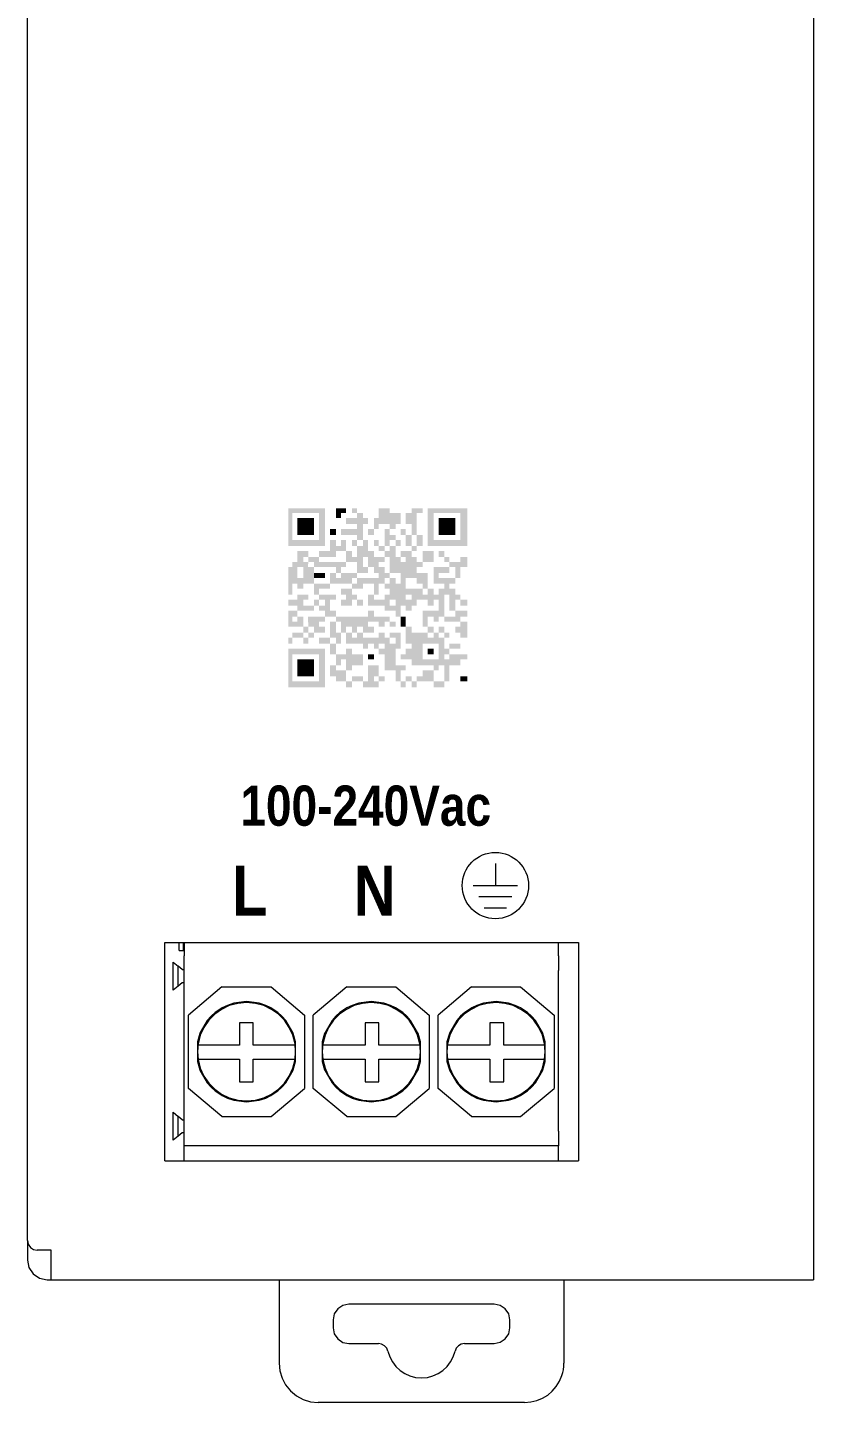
# Model space of a CAD drawing. Header units: millimetres. Extents: x 18 to 1154, y 34 to 229.
# Drawn here: x 1046.1 to 1086.1, y 34.1 to 104 of the extents above; entities that cross this region are included whole.
import ezdxf

# ---------------------------------------------------------------- set-up
doc = ezdxf.new("R2010")
doc.units = ezdxf.units.MM

msp = doc.modelspace()

# ---------------------------------------------------------------- hatches: boundary and pattern name
h = msp.add_hatch(color=256)
h.paths.add_polyline_path([(1062.912, 79.343), (1062.659, 79.343), (1062.659, 79.596), (1062.912, 79.596), (1062.912, 79.343), (1063.216, 79.343), (1063.216, 79.089), (1063.469, 79.089), (1063.469, 78.786), (1063.216, 78.786), (1063.216, 77.975), (1063.469, 77.975), (1063.469, 77.418), (1063.773, 77.418), (1063.773, 77.114), (1064.33, 77.114), (1064.33, 77.418), (1064.583, 77.418), (1064.583, 77.671), (1064.887, 77.671), (1064.887, 77.975), (1064.583, 77.976), (1064.583, 77.671), (1064.33, 77.671), (1064.33, 77.418), (1064.026, 77.418), (1064.026, 77.671), (1063.773, 77.671), (1063.773, 77.975), (1064.026, 77.975), (1064.026, 77.671), (1064.33, 77.671), (1064.329, 78.533), (1064.583, 78.532), (1064.583, 78.786), (1064.026, 78.786), (1064.026, 78.532), (1063.773, 78.532), (1063.773, 78.229), (1063.469, 78.229), (1063.469, 78.532), (1063.773, 78.532), (1063.773, 79.089), (1064.026, 79.089), (1064.026, 79.596), (1064.583, 79.596), (1064.583, 79.343), (1065.14, 79.343), (1065.14, 78.786), (1064.887, 78.786), (1064.887, 78.532), (1064.583, 78.532), (1064.583, 78.229), (1064.887, 78.229), (1064.887, 77.975), (1065.14, 77.975), (1065.14, 77.671), (1064.887, 77.671), (1064.886, 77.114), (1065.14, 77.114), (1065.14, 76.861), (1065.393, 76.861), (1065.393, 77.114), (1065.14, 77.114), (1065.14, 77.418), (1065.697, 77.418), (1065.697, 77.671), (1065.393, 77.671), (1065.393, 78.229), (1065.14, 78.229), (1065.14, 78.532), (1065.393, 78.532), (1065.393, 78.229), (1065.697, 78.229), (1065.697, 78.786), (1065.393, 78.786), (1065.393, 79.343), (1065.697, 79.343), (1065.697, 79.596), (1066.254, 79.596), (1066.254, 79.343), (1065.95, 79.343), (1065.95, 78.229), (1066.254, 78.229), (1066.254, 77.671), (1065.95, 77.671), (1065.95, 78.229), (1065.697, 78.229), (1065.697, 77.671), (1065.95, 77.671), (1065.95, 77.418), (1065.697, 77.418), (1065.697, 77.114), (1065.95, 77.114), (1065.95, 76.861), (1066.254, 76.861), (1066.254, 77.418), (1066.811, 77.418), (1066.811, 76.861), (1066.254, 76.861), (1066.254, 76.608), (1065.95, 76.608), (1065.95, 76.304), (1066.507, 76.304), (1066.507, 75.494), (1066.254, 75.494), (1066.254, 75.747), (1065.95, 75.747), (1065.95, 76.051), (1065.393, 76.051), (1065.393, 75.494), (1066.254, 75.494), (1066.254, 75.19), (1066.507, 75.19), (1066.507, 75.494), (1066.811, 75.494), (1066.811, 75.19), (1067.064, 75.19), (1067.064, 75.494), (1067.368, 75.494), (1067.368, 75.747), (1066.811, 75.747), (1066.811, 76.608), (1067.621, 76.608), (1067.621, 76.861), (1067.368, 76.861), (1067.368, 77.114), (1067.064, 77.114), (1067.064, 77.418), (1067.368, 77.418), (1067.368, 77.114), (1067.621, 77.115), (1067.621, 76.861), (1068.178, 76.861), (1068.178, 77.114), (1068.532, 77.114), (1068.532, 76.608), (1068.178, 76.608), (1068.178, 76.051), (1067.925, 76.051), (1067.925, 76.608), (1067.621, 76.608), (1067.621, 76.304), (1067.064, 76.304), (1067.064, 76.051), (1067.925, 76.051), (1067.925, 75.747), (1067.621, 75.747), (1067.621, 75.494), (1067.925, 75.494), (1067.925, 75.19), (1068.178, 75.19), (1068.178, 74.937), (1068.532, 74.937), (1068.532, 74.633), (1068.178, 74.633), (1068.178, 74.937), (1067.925, 74.937), (1067.925, 74.38), (1068.532, 74.38), (1068.532, 74.076), (1068.178, 74.076), (1068.178, 73.823), (1068.532, 73.823), (1068.532, 73.013), (1068.178, 73.013), (1068.178, 73.266), (1067.925, 73.266), (1067.925, 73.57), (1068.178, 73.57), (1068.178, 73.823), (1067.368, 73.823), (1067.368, 74.076), (1067.925, 74.076), (1067.925, 74.38), (1067.621, 74.38), (1067.621, 75.19), (1067.368, 75.19), (1067.368, 74.076), (1067.064, 74.076), (1067.064, 73.823), (1066.811, 73.823), (1066.811, 74.076), (1066.507, 74.076), (1066.507, 73.57), (1066.811, 73.57), (1066.811, 73.266), (1067.064, 73.266), (1067.064, 73.57), (1067.368, 73.57), (1067.368, 73.266), (1067.621, 73.266), (1067.621, 73.013), (1067.368, 73.013), (1067.368, 73.266), (1067.064, 73.266), (1067.064, 73.013), (1067.368, 73.013), (1067.368, 72.456), (1067.621, 72.456), (1067.621, 72.709), (1068.178, 72.709), (1068.178, 72.456), (1067.621, 72.456), (1067.621, 72.152), (1067.368, 72.152), (1067.368, 71.899), (1067.621, 71.899), (1067.621, 72.152), (1068.532, 72.152), (1068.532, 71.899), (1068.178, 71.899), (1068.178, 71.595), (1067.621, 71.595), (1067.621, 70.785), (1067.368, 70.785), (1067.368, 71.595), (1067.064, 71.595), (1067.064, 71.342), (1066.811, 71.342), (1066.811, 71.595), (1065.697, 71.595), (1065.697, 71.899), (1065.14, 71.899), (1065.14, 72.152), (1065.393, 72.152), (1065.393, 72.456), (1065.697, 72.456), (1065.697, 72.709), (1065.393, 72.709), (1065.393, 73.57), (1065.697, 73.57), (1065.697, 73.266), (1066.507, 73.266), (1066.507, 73.013), (1066.811, 73.013), (1066.811, 73.266), (1066.507, 73.266), (1066.507, 73.57), (1066.254, 73.57), (1066.254, 74.38), (1067.064, 74.38), (1067.064, 74.937), (1066.811, 74.937), (1066.811, 74.633), (1066.507, 74.633), (1066.507, 74.937), (1065.95, 74.937), (1065.95, 74.633), (1065.697, 74.633), (1065.697, 74.38), (1065.393, 74.38), (1065.393, 74.633), (1065.14, 74.633), (1065.14, 74.076), (1064.887, 74.076), (1064.887, 74.38), (1064.33, 74.38), (1064.33, 74.633), (1063.469, 74.633), (1063.469, 75.19), (1063.773, 75.19), (1063.773, 74.937), (1064.33, 74.937), (1064.33, 75.19), (1064.583, 75.19), (1064.583, 75.494), (1064.33, 75.494), (1064.33, 75.747), (1064.583, 75.747), (1064.583, 76.051), (1064.887, 76.051), (1064.887, 75.747), (1065.14, 75.747), (1065.14, 76.304), (1064.583, 76.304), (1064.583, 77.115), (1064.33, 77.114), (1064.33, 76.861), (1064.026, 76.861), (1064.026, 76.608), (1064.33, 76.608), (1064.33, 76.304), (1064.583, 76.304), (1064.583, 76.051), (1064.329, 76.051), (1064.33, 75.747), (1064.026, 75.747), (1064.026, 75.19), (1063.773, 75.19), (1063.773, 75.747), (1063.216, 75.747), (1063.216, 75.494), (1062.659, 75.494), (1062.659, 75.19), (1062.912, 75.19), (1062.912, 74.937), (1063.216, 74.937), (1063.216, 74.633), (1062.912, 74.633), (1062.912, 74.937), (1062.659, 74.937), (1062.659, 74.633), (1062.101, 74.633), (1062.101, 74.937), (1062.355, 74.937), (1062.355, 75.19), (1062.101, 75.19), (1062.101, 75.494), (1062.659, 75.494), (1062.659, 75.747), (1062.912, 75.747), (1062.912, 76.051), (1064.026, 76.051), (1064.026, 76.304), (1063.773, 76.304), (1063.773, 76.608), (1063.469, 76.608), (1063.469, 77.114), (1063.216, 77.114), (1063.216, 76.608), (1063.469, 76.608), (1063.469, 76.304), (1062.912, 76.304), (1062.912, 76.861), (1062.355, 76.861), (1062.355, 77.418), (1061.849, 77.418), (1061.849, 77.114), (1060.988, 77.114), (1060.987, 76.861), (1062.355, 76.861), (1062.355, 76.608), (1062.101, 76.608), (1062.101, 76.304), (1061.849, 76.304), (1061.849, 76.608), (1060.734, 76.608), (1060.734, 76.861), (1060.431, 76.861), (1060.431, 77.114), (1060.177, 77.114), (1060.177, 76.861), (1060.431, 76.861), (1060.43, 76.608), (1060.734, 76.608), (1060.734, 76.304), (1060.431, 76.304), (1060.431, 76.051), (1061.291, 76.051), (1061.291, 76.304), (1060.431, 76.304), (1060.431, 76.051), (1060.734, 76.051), (1060.734, 75.747), (1061.544, 75.747), (1061.544, 75.494), (1060.988, 75.494), (1060.988, 75.19), (1061.849, 75.19), (1061.849, 74.937), (1061.544, 74.937), (1061.544, 74.38), (1061.849, 74.38), (1061.849, 74.076), (1063.469, 74.076), (1063.469, 74.38), (1063.773, 74.38), (1063.773, 74.076), (1064.583, 74.076), (1064.583, 73.823), (1064.887, 73.823), (1064.887, 73.57), (1064.583, 73.57), (1064.583, 73.823), (1064.33, 73.823), (1064.33, 73.57), (1064.026, 73.57), (1064.026, 73.823), (1063.469, 73.823), (1063.469, 73.57), (1063.773, 73.57), (1063.773, 73.266), (1063.216, 73.266), (1063.216, 73.57), (1062.912, 73.57), (1062.912, 73.266), (1062.659, 73.266), (1062.659, 73.57), (1062.355, 73.57), (1062.355, 73.266), (1062.659, 73.266), (1062.659, 73.013), (1062.912, 73.013), (1062.912, 73.266), (1063.216, 73.266), (1063.216, 73.013), (1064.026, 73.013), (1064.026, 73.266), (1064.33, 73.266), (1064.33, 73.013), (1064.583, 73.013), (1064.583, 72.709), (1064.887, 72.709), (1064.887, 73.013), (1064.583, 73.013), (1064.583, 73.266), (1065.14, 73.266), (1065.14, 72.456), (1064.887, 72.456), (1064.887, 71.595), (1065.393, 71.595), (1065.393, 71.342), (1065.14, 71.342), (1065.14, 70.785), (1065.393, 70.785), (1065.393, 71.038), (1065.697, 71.038), (1065.697, 70.785), (1065.95, 70.785), (1065.95, 71.038), (1066.254, 71.038), (1066.254, 71.342), (1066.811, 71.342), (1066.811, 70.785), (1067.368, 70.785), (1067.368, 70.481), (1066.811, 70.481), (1066.811, 70.785), (1065.95, 70.785), (1065.95, 70.481), (1065.697, 70.481), (1065.697, 70.785), (1065.393, 70.785), (1065.393, 70.481), (1065.14, 70.481), (1065.14, 70.785), (1064.887, 70.785), (1064.887, 71.342), (1064.33, 71.342), (1064.33, 72.152), (1064.026, 72.152), (1064.026, 72.456), (1064.33, 72.456), (1064.33, 72.709), (1064.026, 72.709), (1064.026, 72.456), (1063.773, 72.456), (1063.773, 72.709), (1063.469, 72.709), (1063.469, 72.456), (1063.216, 72.456), (1063.216, 72.709), (1062.355, 72.709), (1062.355, 73.266), (1062.101, 73.266), (1062.102, 73.823), (1061.849, 73.823), (1061.848, 73.266), (1062.101, 73.266), (1062.102, 72.709), (1061.849, 72.709), (1061.849, 73.013), (1061.544, 73.013), (1061.544, 72.709), (1061.849, 72.709), (1061.849, 72.152), (1062.355, 72.152), (1062.355, 72.456), (1062.659, 72.456), (1062.659, 72.152), (1063.216, 72.152), (1063.216, 71.595), (1062.659, 71.595), (1062.659, 71.342), (1062.355, 71.342), (1062.355, 71.899), (1062.101, 71.899), (1062.101, 71.595), (1061.849, 71.595), (1061.848, 71.342), (1062.355, 71.342), (1062.355, 70.785), (1062.659, 70.785), (1062.659, 71.038), (1063.216, 71.038), (1063.216, 70.785), (1063.469, 70.785), (1063.469, 71.595), (1064.026, 71.595), (1064.026, 71.038), (1064.33, 71.038), (1064.33, 70.785), (1064.026, 70.785), (1064.026, 71.038), (1063.773, 71.038), (1063.773, 70.785), (1064.026, 70.785), (1064.026, 70.481), (1063.216, 70.481), (1063.216, 70.785), (1062.659, 70.785), (1062.659, 70.481), (1062.355, 70.481), (1062.355, 70.785), (1061.849, 70.785), (1061.849, 71.038), (1061.544, 71.038), (1061.544, 71.595), (1061.849, 71.595), (1061.849, 72.152), (1061.544, 72.152), (1061.544, 72.709), (1060.988, 72.709), (1060.988, 73.013), (1061.544, 73.013), (1061.544, 73.823), (1061.849, 73.823), (1061.849, 74.076), (1061.291, 74.076), (1061.291, 73.823), (1060.988, 73.823), (1060.988, 73.57), (1061.291, 73.57), (1061.291, 73.266), (1060.734, 73.266), (1060.734, 73.013), (1060.431, 73.013), (1060.431, 73.266), (1060.734, 73.266), (1060.734, 73.57), (1060.431, 73.57), (1060.43, 74.076), (1061.291, 74.076), (1061.291, 74.38), (1060.988, 74.38), (1060.988, 74.633), (1061.291, 74.633), (1061.291, 74.937), (1060.988, 74.937), (1060.988, 74.633), (1060.734, 74.633), (1060.734, 74.38), (1059.874, 74.38), (1059.874, 74.076), (1059.62, 74.076), (1059.62, 73.823), (1059.874, 73.823), (1059.874, 74.076), (1060.177, 74.076), (1060.177, 73.57), (1060.431, 73.57), (1060.431, 73.266), (1060.177, 73.266), (1060.177, 73.013), (1060.431, 73.013), (1060.431, 72.709), (1060.177, 72.709), (1060.177, 73.013), (1059.62, 73.013), (1059.621, 72.709), (1059.418, 72.709), (1059.418, 73.013), (1059.62, 73.013), (1059.62, 73.266), (1060.177, 73.266), (1060.177, 73.57), (1059.418, 73.57), (1059.418, 74.38), (1059.874, 74.38), (1059.874, 74.633), (1059.418, 74.633), (1059.418, 74.937), (1059.874, 74.937), (1059.874, 75.19), (1060.431, 75.19), (1060.431, 74.937), (1060.177, 74.937), (1060.177, 74.633), (1060.734, 74.633), (1060.734, 74.937), (1060.988, 74.937), (1060.988, 75.19), (1060.734, 75.19), (1060.734, 75.747), (1060.177, 75.747), (1060.177, 75.494), (1059.874, 75.494), (1059.874, 75.747), (1059.62, 75.747), (1059.62, 75.19), (1059.418, 75.19), (1059.418, 76.608), (1059.62, 76.608), (1059.62, 76.861), (1059.874, 76.861), (1059.874, 77.418), (1060.431, 77.418), (1060.431, 77.114), (1060.988, 77.114), (1060.988, 77.418), (1061.544, 77.418), (1061.544, 77.975), (1061.849, 77.975), (1061.849, 77.671), (1062.101, 77.671), (1062.101, 77.975), (1062.355, 77.975), (1062.355, 77.418), (1062.659, 77.418), (1062.659, 77.114), (1062.912, 77.114), (1062.912, 77.671), (1063.216, 77.671), (1063.216, 77.975), (1062.912, 77.975), (1062.912, 77.671), (1062.659, 77.671), (1062.659, 77.975), (1062.912, 77.975), (1062.912, 78.229), (1062.101, 78.229), (1062.101, 78.532), (1062.912, 78.532), (1062.912, 78.786), (1062.355, 78.786), (1062.355, 79.089), (1062.912, 79.089)])
h.paths.add_polyline_path([(1060.177, 76.608), (1059.874, 76.608), (1059.874, 76.051), (1060.177, 76.051)])
h.paths.add_polyline_path([(1065.697, 75.19), (1065.393, 75.19), (1065.393, 74.937), (1065.697, 74.937)])
h.paths.add_polyline_path([(1064.887, 74.937), (1064.583, 74.937), (1064.583, 74.633), (1064.887, 74.633)])
h.paths.add_polyline_path([(1067.064, 72.709), (1066.254, 72.709), (1066.254, 71.899), (1067.064, 71.899)])
h = msp.add_hatch(color=256)
h.paths.add_polyline_path([(1061.291, 79.596), (1061.291, 77.671), (1059.418, 77.671), (1059.418, 79.596)])
h.paths.add_polyline_path([(1060.988, 79.343), (1059.62, 79.343), (1059.62, 77.975), (1060.988, 77.975)])
h = msp.add_hatch(color=256)
h.dxf.hatch_style = 2
h.paths.add_polyline_path([(1060.734, 79.089), (1060.734, 78.229), (1059.874, 78.229), (1059.874, 79.089)])
h = msp.add_hatch(color=256)
h.dxf.hatch_style = 2
h.paths.add_polyline_path([(1062.355, 79.596), (1062.355, 79.343), (1062.101, 79.343), (1062.101, 79.089), (1061.849, 79.089), (1061.849, 79.596)])
h = msp.add_hatch(color=256)
h.paths.add_polyline_path([(1068.532, 79.596), (1068.532, 77.671), (1066.507, 77.671), (1066.507, 79.596)])
h.paths.add_polyline_path([(1068.178, 79.343), (1066.811, 79.343), (1066.811, 77.975), (1068.178, 77.975)])
h = msp.add_hatch(color=256)
h.dxf.hatch_style = 2
h.paths.add_polyline_path([(1067.064, 79.089), (1067.925, 79.089), (1067.925, 78.229), (1067.064, 78.229)])
h = msp.add_hatch(color=256)
h.dxf.hatch_style = 2
h.paths.add_polyline_path([(1061.849, 78.532), (1061.849, 78.229), (1061.544, 78.229), (1061.544, 78.532)])
h = msp.add_hatch(color=256)
h.dxf.hatch_style = 2
h.paths.add_polyline_path([(1060.734, 76.304), (1061.291, 76.304), (1061.291, 76.051), (1060.734, 76.051)])
h = msp.add_hatch(color=256)
h.dxf.hatch_style = 2
h.paths.add_polyline_path([(1061.849, 76.304), (1061.849, 76.051), (1062.101, 76.051), (1062.101, 76.304), (1062.912, 76.304), (1062.912, 76.051), (1062.659, 76.051), (1062.659, 75.747), (1061.544, 75.747), (1061.544, 76.304)])
h = msp.add_hatch(color=256)
h.dxf.hatch_style = 2
h.paths.add_polyline_path([(1065.14, 74.076), (1065.393, 74.076), (1065.393, 73.57), (1065.14, 73.57)])
h = msp.add_hatch(color=256)
h.paths.add_polyline_path([(1059.418, 72.456), (1061.291, 72.456), (1061.291, 70.481), (1059.418, 70.481)])
h.paths.add_polyline_path([(1059.62, 72.152), (1059.62, 70.785), (1060.988, 70.785), (1060.988, 72.152)])
h = msp.add_hatch(color=256)
h.dxf.hatch_style = 2
h.paths.add_polyline_path([(1063.773, 72.152), (1063.773, 71.899), (1063.469, 71.899), (1063.469, 72.152)])
h = msp.add_hatch(color=256)
h.dxf.hatch_style = 2
h.paths.add_polyline_path([(1066.811, 72.456), (1066.811, 72.152), (1066.507, 72.152), (1066.507, 72.456)])
h = msp.add_hatch(color=256)
h.dxf.hatch_style = 2
h.paths.add_polyline_path([(1059.874, 71.899), (1060.734, 71.899), (1060.734, 71.038), (1059.874, 71.038)])
h = msp.add_hatch(color=256)
h.dxf.hatch_style = 2
h.paths.add_polyline_path([(1068.532, 71.038), (1068.532, 70.785), (1068.178, 70.785), (1068.178, 71.038)])

# ---------------------------------------------------------------- linework, layer by layer
at = {"lineweight": 0}
for points in [[(1086.148, 164.55), (1086.148, 100.495)], [(1046.146, 100.143), (1046.146, 163.55)], [(1046.146, 42.343), (1046.146, 100.495)], [(1086.148, 100.495), (1086.148, 41.343)], [(1069.958, 61.524), (1069.958, 60.398)], [(1068.832, 60.398), (1071.084, 60.398)], [(1069.114, 59.835), (1070.803, 59.835)], [(1069.395, 59.272), (1070.521, 59.272)], [(1053.137, 46.393), (1053.137, 57.496)], [(1053.137, 57.496), (1074.188, 57.496)], [(1053.868, 57.1), (1053.868, 57.496)], [(1054.093, 57.1), (1054.093, 57.496)], [(1054.118, 57.496), (1054.118, 56.824)], [(1073.169, 56.824), (1073.169, 57.496)], [(1074.188, 57.496), (1074.188, 46.393)], [(1053.868, 57.1), (1054.093, 57.1)], [(1054.118, 56.08), (1054.118, 56.824)], [(1073.169, 56.824), (1073.169, 56.08)], [(1053.568, 55.076), (1053.568, 56.504)], [(1053.568, 56.504), (1053.818, 56.294)], [(1053.818, 55.286), (1053.818, 56.294)], [(1054.019, 56.126), (1053.818, 56.294)], [(1054.019, 56.126), (1054.118, 56.126)], [(1054.118, 47.9), (1054.118, 56.08)], [(1073.169, 47.9), (1073.169, 56.08)], [(1053.818, 55.286), (1053.568, 55.076)], [(1054.019, 55.454), (1053.818, 55.286)], [(1054.118, 55.454), (1054.019, 55.454)], [(1056.043, 55.245), (1054.343, 53.809)], [(1056.043, 55.245), (1058.543, 55.245)], [(1058.543, 55.245), (1060.244, 53.809)], [(1062.393, 55.245), (1060.693, 53.809)], [(1062.393, 55.245), (1064.894, 55.245)], [(1064.894, 55.245), (1066.594, 53.809)], [(1068.744, 55.245), (1067.044, 53.809)], [(1068.744, 55.245), (1071.244, 55.245)], [(1071.244, 55.245), (1072.944, 53.809)], [(1059.761, 52.344), (1059.649, 52.782), (1059.465, 53.183), (1059.218, 53.541), (1058.914, 53.849), (1058.561, 54.099), (1058.169, 54.287), (1057.744, 54.404), (1057.293, 54.445), (1056.843, 54.404), (1056.418, 54.287), (1056.025, 54.099), (1055.673, 53.849), (1055.369, 53.541), (1055.121, 53.183), (1054.938, 52.782), (1054.826, 52.344)], [(1055.697, 53.932), (1055.491, 53.747)], [(1056.055, 54.173), (1055.697, 53.932)], [(1056.318, 54.3), (1056.055, 54.173)], [(1056.654, 54.413), (1056.318, 54.3)], [(1057.293, 54.495), (1056.654, 54.413)], [(1057.933, 54.413), (1057.293, 54.495)], [(1058.269, 54.3), (1057.933, 54.413)], [(1058.532, 54.173), (1058.269, 54.3)], [(1058.889, 53.932), (1058.532, 54.173)], [(1059.096, 53.747), (1058.889, 53.932)], [(1066.112, 52.344), (1066, 52.782), (1065.816, 53.183), (1065.568, 53.541), (1065.264, 53.849), (1064.912, 54.099), (1064.519, 54.287), (1064.094, 54.404), (1063.644, 54.445), (1063.194, 54.404), (1062.768, 54.287), (1062.376, 54.099), (1062.023, 53.849), (1061.72, 53.541), (1061.472, 53.183), (1061.288, 52.782), (1061.176, 52.344)], [(1062.048, 53.932), (1061.841, 53.747)], [(1062.405, 54.173), (1062.048, 53.932)], [(1062.668, 54.3), (1062.405, 54.173)], [(1063.004, 54.413), (1062.668, 54.3)], [(1063.644, 54.495), (1063.004, 54.413)], [(1064.284, 54.413), (1063.644, 54.495)], [(1064.62, 54.3), (1064.284, 54.413)], [(1064.882, 54.173), (1064.62, 54.3)], [(1065.24, 53.932), (1064.882, 54.173)], [(1065.446, 53.747), (1065.24, 53.932)], [(1072.462, 52.344), (1072.35, 52.782), (1072.166, 53.183), (1071.918, 53.541), (1071.614, 53.849), (1071.262, 54.099), (1070.869, 54.287), (1070.444, 54.404), (1069.994, 54.445), (1069.544, 54.404), (1069.119, 54.287), (1068.726, 54.099), (1068.374, 53.849), (1068.07, 53.541), (1067.822, 53.183), (1067.638, 52.782), (1067.526, 52.344)], [(1068.398, 53.932), (1068.191, 53.747)], [(1068.755, 54.173), (1068.398, 53.932)], [(1069.018, 54.3), (1068.755, 54.173)], [(1069.354, 54.413), (1069.018, 54.3)], [(1069.994, 54.495), (1069.354, 54.413)], [(1070.634, 54.413), (1069.994, 54.495)], [(1070.97, 54.3), (1070.634, 54.413)], [(1071.233, 54.173), (1070.97, 54.3)], [(1071.59, 53.932), (1071.233, 54.173)], [(1071.797, 53.747), (1071.59, 53.932)], [(1054.343, 50.079), (1054.343, 53.809)], [(1055.293, 53.525), (1054.938, 52.92)], [(1055.491, 53.747), (1055.293, 53.525)], [(1057.632, 53.419), (1056.932, 53.419)], [(1056.932, 53.419), (1056.932, 52.269)], [(1057.632, 52.269), (1057.632, 53.419)], [(1059.294, 53.525), (1059.096, 53.747)], [(1059.649, 52.92), (1059.294, 53.525)], [(1060.244, 53.809), (1060.244, 50.079)], [(1060.693, 50.079), (1060.693, 53.809)], [(1061.644, 53.525), (1061.288, 52.92)], [(1061.841, 53.747), (1061.644, 53.525)], [(1064.024, 53.419), (1063.324, 53.419)], [(1063.324, 53.419), (1063.324, 52.269)], [(1064.024, 52.269), (1064.024, 53.419)], [(1065.644, 53.525), (1065.446, 53.747)], [(1066, 52.92), (1065.644, 53.525)], [(1066.594, 53.809), (1066.594, 50.079)], [(1067.044, 50.079), (1067.044, 53.809)], [(1067.994, 53.525), (1067.638, 52.92)], [(1068.191, 53.747), (1067.994, 53.525)], [(1070.383, 53.419), (1069.683, 53.419)], [(1069.683, 53.419), (1069.683, 52.269)], [(1070.383, 52.269), (1070.383, 53.419)], [(1071.994, 53.525), (1071.797, 53.747)], [(1072.35, 52.92), (1071.994, 53.525)], [(1072.944, 53.809), (1072.944, 50.079)], [(1054.914, 52.862), (1054.792, 52.442)], [(1054.938, 52.92), (1054.914, 52.862)], [(1059.672, 52.862), (1059.649, 52.92)], [(1059.794, 52.442), (1059.672, 52.862)], [(1061.265, 52.862), (1061.143, 52.442)], [(1061.288, 52.92), (1061.265, 52.862)], [(1066.023, 52.862), (1066, 52.92)], [(1066.145, 52.442), (1066.023, 52.862)], [(1067.615, 52.862), (1067.493, 52.442)], [(1067.638, 52.92), (1067.615, 52.862)], [(1072.373, 52.862), (1072.35, 52.92)], [(1072.495, 52.442), (1072.373, 52.862)], [(1054.792, 52.442), (1054.792, 51.447)], [(1054.826, 52.344), (1054.793, 51.944), (1054.826, 51.544)], [(1056.932, 52.269), (1054.815, 52.269)], [(1059.75, 52.269), (1057.632, 52.269)], [(1059.761, 51.544), (1059.794, 51.944), (1059.761, 52.344)], [(1059.794, 51.447), (1059.794, 52.442)], [(1061.143, 52.442), (1061.143, 51.447)], [(1061.176, 52.344), (1061.144, 51.944), (1061.176, 51.544)], [(1063.325, 52.269), (1061.207, 52.269)], [(1066.143, 52.269), (1064.024, 52.269)], [(1066.112, 51.544), (1066.144, 51.944), (1066.112, 52.344)], [(1066.145, 51.447), (1066.145, 52.442)], [(1067.493, 52.442), (1067.493, 51.447)], [(1067.526, 52.344), (1067.494, 51.944), (1067.526, 51.544)], [(1069.683, 52.269), (1067.566, 52.269)], [(1072.502, 52.269), (1070.383, 52.269)], [(1072.462, 51.544), (1072.494, 51.944), (1072.462, 52.344)], [(1072.495, 51.447), (1072.495, 52.442)], [(1054.792, 51.447), (1054.914, 51.027)], [(1054.815, 51.569), (1056.932, 51.569)], [(1054.826, 51.544), (1054.938, 51.107), (1055.121, 50.706), (1055.369, 50.348), (1055.673, 50.04), (1056.025, 49.79), (1056.418, 49.602), (1056.843, 49.485), (1057.293, 49.444)], [(1056.932, 51.569), (1056.932, 50.419)], [(1057.293, 49.444), (1057.744, 49.485), (1058.169, 49.602), (1058.561, 49.79), (1058.914, 50.04), (1059.218, 50.348), (1059.465, 50.706), (1059.649, 51.107), (1059.761, 51.544)], [(1057.632, 50.419), (1057.632, 51.569)], [(1057.632, 51.569), (1059.75, 51.569)], [(1059.672, 51.027), (1059.794, 51.447)], [(1061.143, 51.447), (1061.265, 51.027)], [(1061.176, 51.544), (1061.288, 51.107), (1061.472, 50.706), (1061.72, 50.348), (1062.023, 50.04), (1062.376, 49.79), (1062.768, 49.602), (1063.194, 49.485), (1063.644, 49.444), (1064.094, 49.485), (1064.519, 49.602), (1064.912, 49.79), (1065.264, 50.04), (1065.568, 50.348), (1065.816, 50.706), (1066, 51.107), (1066.112, 51.544)], [(1061.207, 51.569), (1063.325, 51.569)], [(1063.324, 51.569), (1063.324, 50.419)], [(1064.024, 50.419), (1064.024, 51.569)], [(1064.024, 51.569), (1066.143, 51.569)], [(1066.023, 51.027), (1066.145, 51.447)], [(1067.493, 51.447), (1067.615, 51.027)], [(1067.526, 51.544), (1067.638, 51.107), (1067.822, 50.706), (1068.07, 50.348), (1068.374, 50.04), (1068.726, 49.79), (1069.119, 49.602), (1069.544, 49.485), (1069.994, 49.444)], [(1067.566, 51.569), (1069.683, 51.569)], [(1069.683, 51.569), (1069.683, 50.419)], [(1069.994, 49.444), (1070.444, 49.485), (1070.869, 49.602), (1071.262, 49.79), (1071.614, 50.04), (1071.918, 50.348), (1072.166, 50.706), (1072.35, 51.107), (1072.462, 51.544)], [(1070.383, 50.419), (1070.383, 51.569)], [(1070.383, 51.569), (1072.502, 51.569)], [(1072.373, 51.027), (1072.495, 51.447)], [(1054.914, 51.027), (1054.938, 50.969)], [(1054.938, 50.969), (1055.293, 50.364)], [(1056.932, 50.419), (1057.632, 50.419)], [(1059.294, 50.364), (1059.649, 50.969)], [(1059.649, 50.969), (1059.672, 51.027)], [(1061.265, 51.027), (1061.288, 50.969)], [(1061.288, 50.969), (1061.644, 50.364)], [(1063.324, 50.419), (1064.024, 50.419)], [(1065.644, 50.364), (1066, 50.969)], [(1066, 50.969), (1066.023, 51.027)], [(1067.615, 51.027), (1067.638, 50.969)], [(1067.638, 50.969), (1067.994, 50.364)], [(1069.683, 50.419), (1070.383, 50.419)], [(1071.994, 50.364), (1072.35, 50.969)], [(1072.35, 50.969), (1072.373, 51.027)], [(1056.043, 48.644), (1054.343, 50.079)], [(1055.293, 50.364), (1055.491, 50.142)], [(1055.491, 50.142), (1055.697, 49.956)], [(1055.697, 49.956), (1056.055, 49.716)], [(1056.055, 49.716), (1056.318, 49.589)], [(1058.269, 49.589), (1058.532, 49.716)], [(1058.532, 49.716), (1058.889, 49.956)], [(1058.543, 48.644), (1060.244, 50.079)], [(1058.889, 49.956), (1059.096, 50.142)], [(1059.096, 50.142), (1059.294, 50.364)], [(1062.393, 48.644), (1060.693, 50.079)], [(1061.644, 50.364), (1061.841, 50.142)], [(1061.841, 50.142), (1062.048, 49.956)], [(1062.048, 49.956), (1062.405, 49.716)], [(1062.405, 49.716), (1062.668, 49.589)], [(1064.62, 49.589), (1064.882, 49.716)], [(1064.882, 49.716), (1065.24, 49.956)], [(1064.894, 48.644), (1066.594, 50.079)], [(1065.24, 49.956), (1065.446, 50.142)], [(1065.446, 50.142), (1065.644, 50.364)], [(1068.744, 48.644), (1067.044, 50.079)], [(1067.994, 50.364), (1068.191, 50.142)], [(1068.191, 50.142), (1068.398, 49.956)], [(1068.398, 49.956), (1068.755, 49.716)], [(1068.755, 49.716), (1069.018, 49.589)], [(1070.97, 49.589), (1071.233, 49.716)], [(1071.233, 49.716), (1071.59, 49.956)], [(1071.244, 48.644), (1072.944, 50.079)], [(1071.59, 49.956), (1071.797, 50.142)], [(1071.797, 50.142), (1071.994, 50.364)], [(1056.318, 49.589), (1056.654, 49.476)], [(1056.654, 49.476), (1057.293, 49.394)], [(1057.293, 49.394), (1057.933, 49.476)], [(1057.933, 49.476), (1058.269, 49.589)], [(1062.668, 49.589), (1063.004, 49.476)], [(1063.004, 49.476), (1063.644, 49.394)], [(1063.644, 49.394), (1064.284, 49.476)], [(1064.284, 49.476), (1064.62, 49.589)], [(1069.018, 49.589), (1069.354, 49.476)], [(1069.354, 49.476), (1069.994, 49.394)], [(1069.994, 49.394), (1070.634, 49.476)], [(1070.634, 49.476), (1070.97, 49.589)], [(1053.568, 47.436), (1053.568, 48.864)], [(1053.568, 48.864), (1053.818, 48.654)], [(1054.019, 48.486), (1053.818, 48.654)], [(1053.818, 47.645), (1053.818, 48.654)], [(1054.019, 48.486), (1054.118, 48.486)], [(1056.043, 48.644), (1058.543, 48.644)], [(1062.393, 48.644), (1064.894, 48.644)], [(1068.744, 48.644), (1071.244, 48.644)], [(1053.818, 47.645), (1053.568, 47.436)], [(1054.019, 47.814), (1053.818, 47.645)], [(1054.118, 47.814), (1054.019, 47.814)], [(1054.118, 47.15), (1054.118, 47.9)], [(1073.169, 47.9), (1073.169, 47.15)], [(1073.169, 47.15), (1054.118, 47.15)], [(1054.118, 46.393), (1054.118, 47.15)], [(1073.169, 46.393), (1073.169, 47.15)], [(1053.137, 46.393), (1074.188, 46.393)], [(1046.146, 42.343), (1046.146, 41.343)], [(1046.146, 42.343), (1046.184, 42.152), (1046.293, 41.989), (1046.455, 41.881), (1046.646, 41.843)], [(1046.146, 41.343), (1046.223, 40.96), (1046.439, 40.636), (1046.764, 40.419), (1047.146, 40.343)], [(1047.346, 41.843), (1046.646, 41.843)], [(1047.346, 41.343), (1047.346, 41.843)], [(1047.346, 40.343), (1047.346, 41.343)], [(1086.148, 41.343), (1086.148, 40.343)], [(1047.146, 40.343), (1047.346, 40.343)], [(1047.346, 40.343), (1086.148, 40.343)], [(1058.947, 40.343), (1058.947, 36.098)], [(1073.448, 40.343), (1073.448, 36.098)], [(1062.497, 39.098), (1062.191, 39.037), (1061.932, 38.864), (1061.758, 38.605), (1061.697, 38.298)], [(1069.898, 39.098), (1062.497, 39.098)], [(1070.698, 38.298), (1070.637, 38.605), (1070.463, 38.864), (1070.204, 39.037), (1069.898, 39.098)], [(1061.697, 38.298), (1061.697, 37.898)], [(1061.697, 37.898), (1061.758, 37.592), (1061.932, 37.333), (1062.191, 37.159), (1062.497, 37.098)], [(1069.898, 37.098), (1070.209, 37.161), (1070.463, 37.333), (1070.635, 37.587), (1070.698, 37.898)], [(1070.698, 37.898), (1070.698, 38.298)], [(1062.497, 37.098), (1064.004, 37.098)], [(1064.491, 36.709), (1064.426, 36.866), (1064.315, 36.989), (1064.171, 37.07), (1064.004, 37.098)], [(1068.391, 37.098), (1068.224, 37.07), (1068.08, 36.989), (1067.969, 36.866), (1067.904, 36.709)], [(1068.391, 37.098), (1069.898, 37.098)], [(1064.491, 36.709), (1064.583, 36.422), (1064.719, 36.161), (1064.895, 35.929), (1065.106, 35.73), (1065.346, 35.569), (1065.612, 35.449), (1065.897, 35.374), (1066.197, 35.348), (1066.498, 35.374), (1066.783, 35.449), (1067.048, 35.569), (1067.289, 35.73), (1067.499, 35.929), (1067.675, 36.161), (1067.812, 36.422), (1067.904, 36.709)], [(1058.947, 36.098), (1058.986, 35.706), (1059.099, 35.333), (1059.283, 34.989), (1059.533, 34.684), (1059.837, 34.434), (1060.182, 34.25), (1060.555, 34.137), (1060.947, 34.098)], [(1073.389, 35.616), (1073.419, 35.76)], [(1073.423, 35.784), (1073.44, 35.927)], [(1073.44, 35.927), (1073.448, 36.098)], [(1071.448, 34.098), (1071.766, 34.124), (1072.071, 34.198), (1072.357, 34.317), (1072.621, 34.478), (1072.856, 34.678), (1073.059, 34.912), (1073.224, 35.179), (1073.348, 35.474)], [(1073.348, 35.474), (1073.389, 35.616)], [(1071.448, 34.098), (1060.947, 34.098)]]:
    msp.add_lwpolyline(points, dxfattribs=at)
msp.add_circle((1069.958, 60.398), 1.689, dxfattribs=at)

# ---------------------------------------------------------------- texts
at = {"attachment_point": 1}
for s, insert, char_height in [('{\\fSwiss721BT-BoldCondensed|b0|i0|c0; 100-240Vac }', (1056.328, 65.484), 2.0447), ('{\\fSwiss721BT-BoldCondensed|b0|i0|c0;L}', (1056.57, 61.415), 2.55472), ('{\\fSwiss721BT-BoldCondensed|b0|i0|c0;N}', (1062.759, 61.415), 2.55472)]:
    msp.add_mtext(s, dxfattribs=dict(at, insert=insert, char_height=char_height))

doc.saveas('drawing.dxf')
